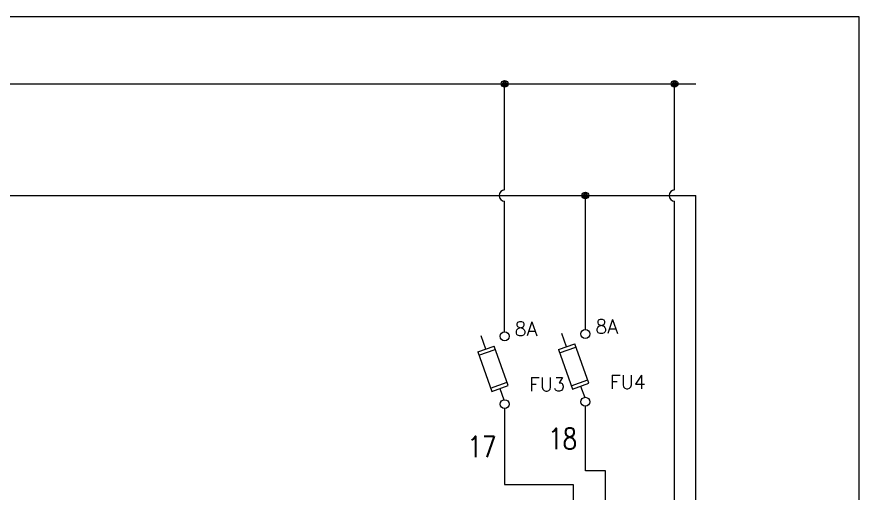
# Model space of a CAD drawing. Header units: millimetres. Extents: x 123.5 to 144.3, y 105.4 to 121.6.
# Drawn here: x 136.71 to 144.26, y 117.33 to 121.59 of the extents above; entities that cross this region are included whole.
import ezdxf
from ezdxf.enums import TextEntityAlignment as Align

# ---------------------------------------------------------------- set-up
doc = ezdxf.new("R2010")
doc.units = ezdxf.units.MM
for name, color, linetype in [('BLK_12AWG', 7, 'Continuous'), ('SYMS', 7, 'Continuous'), ('TAGS', 250, 'Continuous'), ('TERMS', 250, 'Continuous'), ('WIREFIXED', 7, 'Continuous'), ('WIRES', 7, 'Continuous')]:
    doc.layers.add(name, color=color, linetype=linetype)
doc.styles.add('WD', font='romans.shx')

# ---------------------------------------------------------------- blocks, each defined once
blk = doc.blocks.new('VDS11FR')
for p, q in [((-0.1679, 0.1897), (-0.2099, 0.3075)), ((-0.2415, 0.1635), (-0.0943, 0.216)), ((-0.2415, 0.1635), (-0.1156, -0.1897)), ((-0.231, 0.1341), (-0.0838, 0.1865)), ((0.0316, -0.1373), (-0.0943, 0.216)), ((-0.1261, -0.1603), (0.0211, -0.1078)), ((-0.1156, -0.1897), (0.0316, -0.1373)), ((-0.042, -0.1635), (-0.0061, -0.2642))]:
    blk.add_line(p, q)
for centre in [(0, 0.3038), (0, -0.3038)]:
    blk.add_circle(centre, 0.04)
at = {"style": 'WD', "flags": 8}
for tag, p in [('TERM02', (0.0891, 0.4322)), ('TERM01', (0.0895, -0.3031))]:
    blk.add_attdef(tag, text='', height=0.125, dxfattribs=at).set_placement(p, align=Align.TOP_LEFT)
at = {"style": 'WD'}
for tag, p, height, flags in [('X2TERM02', (0, 0.3438), 0.0125, 1), ('X4LINK', (-0.3477, 0), 0.01, 1), ('FAMILY', (-0.3122, 0.0335), 0.01, 9), ('X1LINK', (0.1252, 0), 0.01, 1), ('CONTACT', (-0.3122, -0.0465), 0.01, 9), ('X8TERM01', (0, -0.3438), 0.0125, 1)]:
    blk.add_attdef(tag, p, '', height=height, dxfattribs=dict(at, flags=flags))
at = {"style": 'WD', "width": 0.7}
blk.add_attdef('RATING1', text='', height=0.125, rotation=289.62024, dxfattribs=at).set_placement((-0.0972, 0.0191), align=Align.MIDDLE_CENTER)
for tag, p in [('INST', (0.2191, 0.1477)), ('LOC', (0.2191, -0.0235))]:
    blk.add_attdef(tag, p, '', height=0.125, dxfattribs=at)
at = {"style": 'WD', "flags": 9}
for tag, p in [('MFG', (-0.2842, -0.0026)), ('CAT', (-0.2842, 0.0169)), ('ASSYCODE', (-0.2865, -0.0242))]:
    blk.add_attdef(tag, text='', height=0.01, dxfattribs=at).set_placement(p, align=Align.CENTER)
at = {"style": 'WD'}
blk.add_attdef('TAG1', (0.2191, -0.1889), '', height=0.125, dxfattribs=at)
blk = doc.blocks.new('WDDOT')
for radius in [0.03, 0.0187, 0.00929]:
    blk.add_circle((0, 0), radius)
blk = doc.blocks.new('WD_WNV')
at = {"linetype": 'Continuous', "style": 'WD', "width": 0.8}
blk.add_attdef('WIRENO', text='', height=0.125, dxfattribs=at).set_placement((-0.05, 0), align=Align.MIDDLE_RIGHT)
at = {"style": 'WD', "flags": 1}
for tag, p in [('W01USER', (-0.0625, 0.0938)), ('W02USER', (-0.0625, 0.0859)), ('W03USER', (-0.0625, 0.0781)), ('W04USER', (-0.0625, 0.0703)), ('W05USER', (-0.0625, 0.0625)), ('W06USER', (-0.0625, 0.0547)), ('W07USER', (-0.0625, 0.0469)), ('W08USER', (-0.0625, 0.0391)), ('W09USER', (-0.0625, 0.0312)), ('W10USER', (-0.0625, 0.0234))]:
    blk.add_attdef(tag, text='', height=0.005, dxfattribs=at).set_placement(p, align=Align.CENTER)

msp = doc.modelspace()

# ---------------------------------------------------------------- linework, layer by layer
at = {"color": 7, "linetype": 'Continuous'}
for p, q in [((144.2555, 121.5905), (123.5055, 121.5905)), ((144.2555, 105.4055), (144.2555, 121.5905))]:
    msp.add_line(p, q, dxfattribs=at)
at = {"layer": 'BLK_12AWG'}
for p, q in [((132.7738, 120.99), (142.7932, 120.99)), ((141.0819, 120.04), (141.0819, 120.99)), ((142.6036, 120.04), (142.6036, 120.99)), ((132.9891, 119.99), (142.7932, 119.99)), ((141.8044, 118.791), (141.8044, 119.99)), ((142.7932, 112.3447), (142.7932, 119.99)), ((141.0819, 118.7698), (141.0819, 119.94)), ((142.6036, 112.6852), (142.6036, 119.94))]:
    msp.add_line(p, q, dxfattribs=at)
for centre in [(141.0819, 119.99), (142.6036, 119.99)]:
    msp.add_arc(centre, 0.05, 90, 270, dxfattribs=at)
at = {"layer": 'WIRES'}
for p, q in [((141.8044, 117.5249), (141.8044, 118.1035)), ((141.0819, 118.0823), (141.0819, 117.4031)), ((141.9841, 117.5249), (141.8044, 117.5249)), ((141.9841, 113.4735), (141.9841, 117.5249)), ((141.0819, 117.4031), (141.6951, 117.4031)), ((141.6951, 117.4031), (141.6951, 115.3627))]:
    msp.add_line(p, q, dxfattribs=at)

# ---------------------------------------------------------------- block references
at = {"layer": 'SYMS'}
for p in [(141.0819, 120.99), (142.6036, 120.99), (141.8044, 119.99)]:
    msp.add_blockref('WDDOT', p, dxfattribs=at)
ref = msp.add_blockref('VDS11FR', (141.0819, 118.4261), dxfattribs=at)
ref.add_attrib('TERM02', '8A', dxfattribs={"layer": 'TERMS', "height": 0.125, "style": 'WD', "flags": 8}).set_placement((141.171, 118.8583), align=Align.TOP_LEFT)
ref.add_attrib('TAG1', 'FU3', (141.301, 118.2372), dxfattribs={"layer": 'TAGS', "height": 0.125, "style": 'WD'})
ref = msp.add_blockref('VDS11FR', (141.8044, 118.4473), dxfattribs=at)
ref.add_attrib('TERM02', '8A', dxfattribs={"layer": 'TERMS', "height": 0.125, "style": 'WD', "flags": 8}).set_placement((141.8935, 118.8795), align=Align.TOP_LEFT)
ref.add_attrib('TAG1', 'FU4', (142.0236, 118.2583), dxfattribs={"layer": 'TAGS', "height": 0.125, "style": 'WD'})
at = {"layer": 'WIREFIXED'}
ref = msp.add_blockref('WD_WNV', (141.8044, 117.8142), dxfattribs=dict(at, xscale=1.5, yscale=1.5, zscale=1.5))
ref.add_attrib('WIRENOF', '18', dxfattribs={"linetype": 'Continuous', "height": 0.1875, "style": 'WD', "width": 0.8}).set_placement((141.7294, 117.8142), align=Align.MIDDLE_RIGHT)
ref = msp.add_blockref('WD_WNV', (141.0819, 117.7427), dxfattribs=dict(at, xscale=1.5, yscale=1.5, zscale=1.5))
ref.add_attrib('WIRENOF', '17', dxfattribs={"linetype": 'Continuous', "height": 0.1875, "style": 'WD', "width": 0.8}).set_placement((141.0069, 117.7427), align=Align.MIDDLE_RIGHT)

doc.saveas('drawing.dxf')
